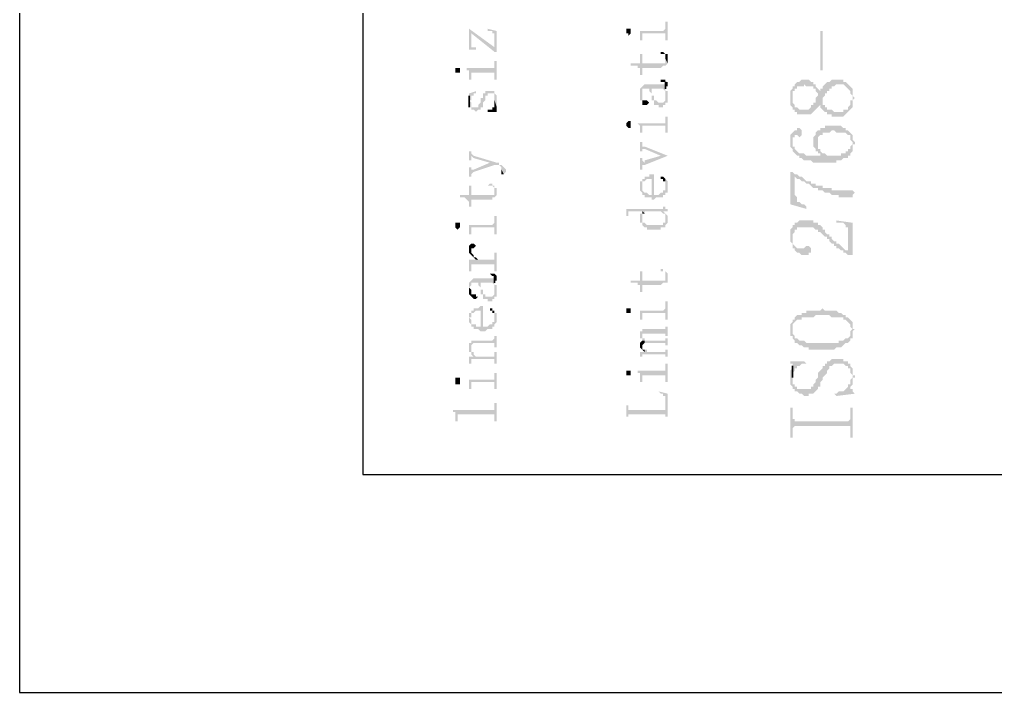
# Model space of a CAD drawing. Header units: millimetres. Extents: x 1186 to 2336, y 1181 to 1549.
# Drawn here: x 1915.52 to 1934.58, y 1251.84 to 1264.99 of the extents above; entities that cross this region are included whole.
import ezdxf

# ---------------------------------------------------------------- set-up
doc = ezdxf.new("R2010")
doc.units = ezdxf.units.MM

msp = doc.modelspace()

# ---------------------------------------------------------------- hatches: boundary and pattern name
at = {"transparency": 33554559}
for points in [[(1927.59587, 1264.76042), (1927.641, 1264.76042), (1927.641, 1264.71529), (1927.641, 1264.67015), (1927.641, 1264.62502), (1927.641, 1264.57989), (1927.68613, 1264.57989), (1927.68613, 1264.67015), (1927.68613, 1264.71529), (1928.13746, 1264.71529), (1928.13746, 1264.57989), (1928.18259, 1264.57989), (1928.18259, 1264.94095), (1928.13746, 1264.94095), (1928.13746, 1264.80555), (1928.13746, 1264.80555), (1928.09232, 1264.76042)], [(1924.30122, 1264.80555), (1924.34635, 1264.71529), (1924.79768, 1264.35423), (1924.79768, 1264.44449)], [(1924.30122, 1264.80555), (1924.30122, 1264.39936), (1924.48175, 1264.39936), (1924.43662, 1264.39936), (1924.43662, 1264.44449), (1924.34635, 1264.44449), (1924.34635, 1264.48963), (1924.34635, 1264.71529)], [(1924.66228, 1264.80555), (1924.66228, 1264.76042), (1924.75254, 1264.76042), (1924.75254, 1264.71529), (1924.79768, 1264.71529), (1924.79768, 1264.67015), (1924.79768, 1264.35423), (1924.84281, 1264.35423), (1924.84281, 1264.76042)], [(1927.37021, 1264.76042), (1927.37021, 1264.71529), (1927.41534, 1264.71529), (1927.41534, 1264.67015), (1927.41534, 1264.67015), (1927.46047, 1264.71529), (1927.46047, 1264.76042), (1927.46047, 1264.80555), (1927.37021, 1264.80555)], [(1931.20644, 1263.99317), (1931.20644, 1264.76042), (1931.16131, 1264.76042), (1931.16131, 1263.99317)], [(1927.46047, 1264.12857), (1927.46047, 1264.08344), (1927.59587, 1264.08344), (1927.59587, 1264.0383), (1927.641, 1264.0383), (1927.641, 1263.99317), (1927.641, 1263.90291), (1927.68613, 1263.90291), (1927.68613, 1264.0383), (1928.04719, 1264.0383), (1928.09232, 1264.08344), (1928.13746, 1264.08344), (1928.18259, 1264.12857), (1928.13746, 1264.21883), (1928.13746, 1264.1737), (1928.13746, 1264.12857), (1927.68613, 1264.12857), (1927.68613, 1264.3091), (1927.641, 1264.3091), (1927.641, 1264.12857)], [(1928.04719, 1264.3091), (1928.13746, 1264.3091), (1928.13746, 1264.26396), (1928.13746, 1264.21883), (1928.13746, 1264.21883), (1928.18259, 1264.12857), (1928.18259, 1264.21883), (1928.18259, 1264.26396), (1928.18259, 1264.3091), (1928.13746, 1264.3091), (1928.09232, 1264.35423), (1928.04719, 1264.35423)], [(1924.25609, 1264.0383), (1924.25609, 1263.99317), (1924.30122, 1263.99317), (1924.30122, 1263.94804), (1924.30122, 1263.90291), (1924.30122, 1263.81264), (1924.34635, 1263.81264), (1924.34635, 1263.94804), (1924.79768, 1263.94804), (1924.79768, 1263.81264), (1924.84281, 1263.81264), (1924.84281, 1264.1737), (1924.79768, 1264.1737), (1924.79768, 1264.0383), (1924.75254, 1264.0383)], [(1924.03043, 1263.99317), (1924.03043, 1263.94804), (1924.12069, 1263.94804), (1924.12069, 1263.99317), (1924.12069, 1264.0383), (1924.03043, 1264.0383)], [(1927.641, 1263.54185), (1927.641, 1263.49672), (1927.641, 1263.45159), (1927.641, 1263.40645), (1927.68613, 1263.40645), (1927.68613, 1263.54185), (1927.68613, 1263.58698), (1927.68613, 1263.63211), (1927.82153, 1263.63211), (1927.82153, 1263.58698), (1927.82153, 1263.58698), (1927.86666, 1263.54185), (1927.86666, 1263.49672), (1927.86666, 1263.63211), (1928.09232, 1263.63211), (1928.13746, 1263.58698), (1928.13746, 1263.54185), (1928.13746, 1263.49672), (1928.13746, 1263.45159), (1928.18259, 1263.58698), (1928.13746, 1263.58698), (1928.13746, 1263.63211), (1928.13746, 1263.72238), (1927.73127, 1263.72238), (1927.68613, 1263.67725), (1927.68613, 1263.67725), (1927.641, 1263.63211), (1927.641, 1263.58698)], [(1928.04719, 1263.81264), (1928.04719, 1263.76751), (1928.13746, 1263.76751), (1928.13746, 1263.67725), (1928.18259, 1263.67725), (1928.18259, 1263.72238), (1928.18259, 1263.76751), (1928.13746, 1263.76751), (1928.13746, 1263.81264), (1928.09232, 1263.81264)], [(1930.57459, 1263.45159), (1930.57459, 1263.31619), (1930.61973, 1263.27106), (1930.61973, 1263.22592), (1930.66486, 1263.22592), (1930.66486, 1263.18079), (1930.70999, 1263.18079), (1930.70999, 1263.13566), (1930.98078, 1263.13566), (1931.02592, 1263.18079), (1931.02592, 1263.18079), (1931.07105, 1263.22592), (1931.07105, 1263.22592), (1931.11618, 1263.27106), (1931.11618, 1263.27106), (1931.16131, 1263.31619), (1931.16131, 1263.27106), (1931.20644, 1263.36132), (1931.20644, 1263.40645), (1931.20644, 1263.45159), (1931.25158, 1263.49672), (1931.25158, 1263.54185), (1931.29671, 1263.54185), (1931.29671, 1263.58698), (1931.34184, 1263.58698), (1931.34184, 1263.63211), (1931.38697, 1263.63211), (1931.38697, 1263.67725), (1931.4321, 1263.67725), (1931.47724, 1263.72238), (1931.61263, 1263.72238), (1931.65777, 1263.67725), (1931.65777, 1263.67725), (1931.7029, 1263.63211), (1931.7029, 1263.63211), (1931.74803, 1263.58698), (1931.74803, 1263.54185), (1931.79316, 1263.49672), (1931.79316, 1263.27106), (1931.79316, 1263.36132), (1931.79316, 1263.40645), (1931.83829, 1263.45159), (1931.79316, 1263.49672), (1931.79316, 1263.58698), (1931.79316, 1263.63211), (1931.74803, 1263.67725), (1931.74803, 1263.67725), (1931.7029, 1263.72238), (1931.7029, 1263.72238), (1931.65777, 1263.76751), (1931.61263, 1263.76751), (1931.61263, 1263.81264), (1931.38697, 1263.81264), (1931.34184, 1263.76751), (1931.29671, 1263.76751), (1931.25158, 1263.72238), (1931.25158, 1263.72238), (1931.20644, 1263.67725), (1931.20644, 1263.63211), (1931.16131, 1263.63211), (1931.16131, 1263.58698), (1931.16131, 1263.58698), (1931.11618, 1263.63211), (1931.11618, 1263.49672), (1931.11618, 1263.49672), (1931.07105, 1263.45159), (1931.07105, 1263.36132), (1931.02592, 1263.36132), (1931.02592, 1263.31619), (1930.98078, 1263.31619), (1930.98078, 1263.27106), (1930.93565, 1263.22592), (1930.75512, 1263.22592), (1930.70999, 1263.27106), (1930.66486, 1263.27106), (1930.66486, 1263.31619), (1930.66486, 1263.31619), (1930.61973, 1263.36132), (1930.61973, 1263.40645), (1930.61973, 1263.63211), (1930.61973, 1263.63211), (1930.57459, 1263.58698), (1930.57459, 1263.49672)], [(1930.61973, 1263.63211), (1930.61973, 1263.45159), (1930.61973, 1263.58698), (1930.66486, 1263.58698), (1930.66486, 1263.63211), (1930.70999, 1263.63211), (1930.70999, 1263.67725), (1930.84539, 1263.67725), (1930.84539, 1263.72238), (1930.89052, 1263.67725), (1931.02592, 1263.67725), (1931.02592, 1263.63211), (1931.07105, 1263.63211), (1931.07105, 1263.58698), (1931.11618, 1263.54185), (1931.11618, 1263.63211), (1931.11618, 1263.63211), (1931.07105, 1263.67725), (1931.07105, 1263.72238), (1931.02592, 1263.72238), (1931.02592, 1263.76751), (1930.98078, 1263.76751), (1930.93565, 1263.81264), (1930.80025, 1263.81264), (1930.75512, 1263.76751), (1930.70999, 1263.76751), (1930.66486, 1263.72238), (1930.66486, 1263.67725), (1930.61973, 1263.67725)], [(1924.30122, 1263.27106), (1924.34635, 1263.27106), (1924.34635, 1263.22592), (1924.39149, 1263.22592), (1924.43662, 1263.18079), (1924.43662, 1263.18079), (1924.48175, 1263.22592), (1924.52688, 1263.22592), (1924.52688, 1263.27106), (1924.57201, 1263.27106), (1924.57201, 1263.31619), (1924.57201, 1263.36132), (1924.57201, 1263.36132), (1924.61715, 1263.40645), (1924.61715, 1263.45159), (1924.61715, 1263.49672), (1924.66228, 1263.49672), (1924.66228, 1263.54185), (1924.79768, 1263.54185), (1924.79768, 1263.49672), (1924.79768, 1263.45159), (1924.79768, 1263.40645), (1924.84281, 1263.27106), (1924.84281, 1263.31619), (1924.84281, 1263.36132), (1924.84281, 1263.40645), (1924.84281, 1263.45159), (1924.84281, 1263.49672), (1924.84281, 1263.49672), (1924.79768, 1263.54185), (1924.79768, 1263.58698), (1924.61715, 1263.58698), (1924.61715, 1263.54185), (1924.57201, 1263.54185), (1924.57201, 1263.49672), (1924.57201, 1263.45159), (1924.52688, 1263.45159), (1924.52688, 1263.40645), (1924.52688, 1263.36132), (1924.52688, 1263.36132), (1924.48175, 1263.31619), (1924.48175, 1263.27106), (1924.34635, 1263.27106), (1924.34635, 1263.31619), (1924.34635, 1263.36132), (1924.30122, 1263.40645)], [(1924.30122, 1263.54185), (1924.30122, 1263.27106), (1924.30122, 1263.40645), (1924.34635, 1263.40645), (1924.34635, 1263.45159), (1924.34635, 1263.49672), (1924.39149, 1263.49672), (1924.39149, 1263.54185), (1924.43662, 1263.54185), (1924.43662, 1263.58698)], [(1927.68613, 1263.40645), (1927.68613, 1263.36132), (1927.68613, 1263.31619), (1927.7764, 1263.31619), (1927.82153, 1263.36132), (1927.82153, 1263.36132), (1927.7764, 1263.40645), (1927.68613, 1263.40645), (1927.68613, 1263.45159), (1927.68613, 1263.54185)], [(1927.86666, 1263.49672), (1927.86666, 1263.45159), (1927.86666, 1263.40645), (1927.9118, 1263.40645), (1927.9118, 1263.36132), (1927.9118, 1263.31619), (1928.00206, 1263.31619), (1928.00206, 1263.27106), (1928.09232, 1263.27106), (1928.09232, 1263.31619), (1928.13746, 1263.31619), (1928.13746, 1263.36132), (1928.18259, 1263.36132), (1928.18259, 1263.40645), (1928.18259, 1263.45159), (1928.18259, 1263.49672), (1928.18259, 1263.54185), (1928.18259, 1263.58698), (1928.13746, 1263.45159), (1928.13746, 1263.40645), (1928.13746, 1263.40645), (1928.09232, 1263.36132), (1928.00206, 1263.36132), (1927.95693, 1263.40645), (1927.9118, 1263.40645), (1927.9118, 1263.45159), (1927.9118, 1263.49672), (1927.86666, 1263.49672), (1927.86666, 1263.54185), (1927.86666, 1263.63211), (1927.86666, 1263.63211)], [(1924.66228, 1263.22592), (1924.66228, 1263.18079), (1924.84281, 1263.18079), (1924.84281, 1263.22592), (1924.84281, 1263.27106), (1924.79768, 1263.40645), (1924.79768, 1263.36132), (1924.79768, 1263.31619), (1924.79768, 1263.27106), (1924.75254, 1263.27106), (1924.75254, 1263.22592), (1924.70741, 1263.22592)], [(1931.16131, 1263.27106), (1931.20644, 1263.22592), (1931.20644, 1263.22592), (1931.25158, 1263.18079), (1931.29671, 1263.18079), (1931.29671, 1263.13566), (1931.38697, 1263.13566), (1931.38697, 1263.09053), (1931.61263, 1263.09053), (1931.65777, 1263.13566), (1931.65777, 1263.13566), (1931.7029, 1263.18079), (1931.7029, 1263.18079), (1931.74803, 1263.22592), (1931.74803, 1263.22592), (1931.79316, 1263.27106), (1931.79316, 1263.45159), (1931.79316, 1263.40645), (1931.74803, 1263.40645), (1931.74803, 1263.31619), (1931.7029, 1263.27106), (1931.7029, 1263.22592), (1931.61263, 1263.22592), (1931.61263, 1263.18079), (1931.4321, 1263.18079), (1931.38697, 1263.22592), (1931.29671, 1263.22592), (1931.29671, 1263.27106), (1931.25158, 1263.27106), (1931.25158, 1263.31619), (1931.20644, 1263.31619), (1931.20644, 1263.36132)], [(1927.37021, 1262.91), (1927.37021, 1262.91), (1927.41534, 1262.86487), (1927.46047, 1262.86487), (1927.46047, 1262.91), (1927.46047, 1262.95513), (1927.46047, 1263.00026), (1927.41534, 1263.00026), (1927.37021, 1262.95513), (1927.37021, 1262.95513)], [(1927.59587, 1262.95513), (1927.59587, 1262.95513), (1927.641, 1262.91), (1927.641, 1262.86487), (1927.641, 1262.81974), (1927.641, 1262.7746), (1927.68613, 1262.7746), (1927.68613, 1262.86487), (1927.68613, 1262.91), (1928.13746, 1262.91), (1928.13746, 1262.86487), (1928.13746, 1262.7746), (1928.18259, 1262.7746), (1928.18259, 1263.09053), (1928.13746, 1263.09053), (1928.13746, 1263.00026), (1928.13746, 1262.95513), (1928.09232, 1262.95513)], [(1930.57459, 1262.63921), (1930.57459, 1262.54894), (1930.57459, 1262.50381), (1930.61973, 1262.45868), (1930.61973, 1262.41355), (1930.66486, 1262.36841), (1930.66486, 1262.36841), (1930.70999, 1262.32328), (1930.75512, 1262.32328), (1930.75512, 1262.27815), (1930.80025, 1262.27815), (1930.84539, 1262.23302), (1930.98078, 1262.23302), (1931.02592, 1262.18788), (1931.47724, 1262.18788), (1931.47724, 1262.23302), (1931.5675, 1262.23302), (1931.61263, 1262.27815), (1931.7029, 1262.27815), (1931.7029, 1262.32328), (1931.74803, 1262.32328), (1931.74803, 1262.36841), (1931.79316, 1262.41355), (1931.79316, 1262.59407), (1931.79316, 1262.54894), (1931.74803, 1262.50381), (1931.74803, 1262.45868), (1931.7029, 1262.45868), (1931.7029, 1262.41355), (1931.65777, 1262.41355), (1931.65777, 1262.36841), (1931.5675, 1262.36841), (1931.5675, 1262.32328), (1931.29671, 1262.32328), (1931.25158, 1262.36841), (1931.20644, 1262.32328), (1930.89052, 1262.32328), (1930.84539, 1262.36841), (1930.75512, 1262.36841), (1930.70999, 1262.41355), (1930.70999, 1262.41355), (1930.66486, 1262.45868), (1930.66486, 1262.50381), (1930.61973, 1262.50381), (1930.61973, 1262.59407), (1930.61973, 1262.7746), (1930.57459, 1262.72947), (1930.57459, 1262.68434), (1930.57459, 1262.68434)], [(1930.61973, 1262.7746), (1930.61973, 1262.59407), (1930.61973, 1262.68434), (1930.66486, 1262.68434), (1930.66486, 1262.72947), (1930.70999, 1262.72947), (1930.75512, 1262.68434), (1930.75512, 1262.68434), (1930.80025, 1262.72947), (1930.80025, 1262.81974), (1930.80025, 1262.81974), (1930.75512, 1262.86487), (1930.70999, 1262.86487), (1930.70999, 1262.81974), (1930.66486, 1262.81974)], [(1931.02592, 1262.59407), (1931.02592, 1262.54894), (1931.02592, 1262.50381), (1931.07105, 1262.45868), (1931.07105, 1262.41355), (1931.11618, 1262.41355), (1931.11618, 1262.63921), (1931.11618, 1262.68434), (1931.16131, 1262.72947), (1931.20644, 1262.72947), (1931.20644, 1262.7746), (1931.34184, 1262.7746), (1931.38697, 1262.81974), (1931.4321, 1262.81974), (1931.47724, 1262.7746), (1931.65777, 1262.7746), (1931.7029, 1262.72947), (1931.74803, 1262.72947), (1931.74803, 1262.63921), (1931.79316, 1262.59407), (1931.79316, 1262.41355), (1931.79316, 1262.54894), (1931.83829, 1262.54894), (1931.83829, 1262.59407), (1931.79316, 1262.63921), (1931.79316, 1262.72947), (1931.74803, 1262.7746), (1931.74803, 1262.7746), (1931.7029, 1262.81974), (1931.65777, 1262.81974), (1931.65777, 1262.86487), (1931.61263, 1262.86487), (1931.5675, 1262.91), (1931.25158, 1262.91), (1931.25158, 1262.86487), (1931.16131, 1262.86487), (1931.16131, 1262.81974), (1931.11618, 1262.81974), (1931.07105, 1262.7746), (1931.07105, 1262.72947), (1931.02592, 1262.68434), (1931.02592, 1262.63921)], [(1927.641, 1262.59407), (1927.641, 1262.41355), (1927.68613, 1262.41355), (1927.68613, 1262.45868), (1927.73127, 1262.45868), (1928.04719, 1262.32328), (1928.18259, 1262.32328), (1927.73127, 1262.50381), (1927.68613, 1262.50381), (1927.68613, 1262.54894), (1927.68613, 1262.59407)], [(1931.11618, 1262.41355), (1931.11618, 1262.36841), (1931.16131, 1262.36841), (1931.16131, 1262.32328), (1931.20644, 1262.32328), (1931.25158, 1262.36841), (1931.20644, 1262.36841), (1931.16131, 1262.41355), (1931.16131, 1262.45868), (1931.11618, 1262.45868), (1931.11618, 1262.50381), (1931.11618, 1262.59407)], [(1924.30122, 1262.41355), (1924.30122, 1262.23302), (1924.34635, 1262.23302), (1924.34635, 1262.27815), (1924.34635, 1262.32328), (1924.39149, 1262.27815), (1924.70741, 1262.18788), (1924.70741, 1262.18788), (1924.79768, 1262.14275), (1924.88794, 1262.14275), (1924.93307, 1262.09762), (1924.93307, 1262.05249), (1924.9782, 1261.96222), (1924.9782, 1261.96222), (1925.02334, 1262.00736), (1925.02334, 1262.05249), (1925.02334, 1262.05249), (1924.9782, 1262.09762), (1924.9782, 1262.09762), (1924.93307, 1262.14275), (1924.88794, 1262.14275), (1924.88794, 1262.18788), (1924.84281, 1262.18788), (1924.39149, 1262.32328), (1924.34635, 1262.36841), (1924.34635, 1262.41355), (1924.34635, 1262.41355)], [(1927.641, 1262.27815), (1927.641, 1262.05249), (1927.68613, 1262.05249), (1927.68613, 1262.09762), (1927.68613, 1262.14275), (1927.73127, 1262.14275), (1928.18259, 1262.32328), (1928.04719, 1262.32328), (1927.73127, 1262.23302), (1927.73127, 1262.18788), (1927.68613, 1262.23302), (1927.68613, 1262.27815)], [(1924.30122, 1262.09762), (1924.30122, 1261.91709), (1924.34635, 1261.91709), (1924.34635, 1261.96222), (1924.34635, 1261.96222), (1924.39149, 1262.00736), (1924.79768, 1262.14275), (1924.70741, 1262.18788), (1924.39149, 1262.05249), (1924.34635, 1262.05249), (1924.34635, 1262.09762), (1924.34635, 1262.09762)], [(1924.93307, 1262.00736), (1924.93307, 1261.96222), (1924.9782, 1261.96222), (1924.93307, 1262.05249)], [(1930.57459, 1262.00736), (1930.57459, 1261.37551), (1930.89052, 1261.28524), (1930.89052, 1261.33037), (1930.84539, 1261.37551), (1930.80025, 1261.37551), (1930.75512, 1261.42064), (1930.70999, 1261.42064), (1930.70999, 1261.5109), (1930.66486, 1261.55603), (1930.66486, 1261.96222), (1930.61973, 1262.00736)], [(1927.641, 1261.82683), (1927.68613, 1261.73656), (1927.68613, 1261.7817), (1927.68613, 1261.82683), (1927.73127, 1261.82683), (1927.7764, 1261.87196), (1927.86666, 1261.87196), (1927.86666, 1261.46577), (1927.9118, 1261.46577), (1927.95693, 1261.5109), (1928.09232, 1261.5109), (1928.09232, 1261.55603), (1928.13746, 1261.55603), (1928.13746, 1261.60117), (1928.18259, 1261.60117), (1928.18259, 1261.6463), (1928.18259, 1261.69143), (1928.18259, 1261.73656), (1928.18259, 1261.7817), (1928.18259, 1261.82683), (1928.18259, 1261.82683), (1928.13746, 1261.87196), (1928.13746, 1261.73656), (1928.13746, 1261.69143), (1928.13746, 1261.6463), (1928.09232, 1261.6463), (1928.09232, 1261.60117), (1928.04719, 1261.60117), (1928.00206, 1261.55603), (1927.9118, 1261.55603), (1927.9118, 1261.96222), (1927.82153, 1261.96222), (1927.82153, 1261.91709), (1927.73127, 1261.91709), (1927.73127, 1261.87196), (1927.68613, 1261.87196), (1927.68613, 1261.82683)], [(1927.641, 1261.73656), (1927.641, 1261.69143), (1927.641, 1261.6463), (1927.641, 1261.6463), (1927.68613, 1261.60117), (1927.68613, 1261.55603), (1927.73127, 1261.55603), (1927.73127, 1261.5109), (1927.86666, 1261.5109), (1927.86666, 1261.46577), (1927.86666, 1261.55603), (1927.82153, 1261.55603), (1927.7764, 1261.60117), (1927.73127, 1261.60117), (1927.68613, 1261.6463), (1927.68613, 1261.69143), (1927.68613, 1261.73656), (1927.641, 1261.82683), (1927.641, 1261.7817)], [(1928.04719, 1261.91709), (1928.04719, 1261.87196), (1928.09232, 1261.87196), (1928.09232, 1261.82683), (1928.13746, 1261.82683), (1928.13746, 1261.7817), (1928.13746, 1261.73656), (1928.13746, 1261.87196), (1928.13746, 1261.87196), (1928.09232, 1261.91709)], [(1930.66486, 1261.96222), (1930.66486, 1261.91709), (1930.70999, 1261.87196), (1930.75512, 1261.87196), (1930.80025, 1261.82683), (1930.84539, 1261.82683), (1930.89052, 1261.7817), (1930.93565, 1261.7817), (1930.98078, 1261.73656), (1930.98078, 1261.73656), (1931.02592, 1261.69143), (1931.11618, 1261.69143), (1931.11618, 1261.6463), (1931.20644, 1261.6463), (1931.25158, 1261.60117), (1931.34184, 1261.60117), (1931.38697, 1261.55603), (1931.52237, 1261.55603), (1931.52237, 1261.5109), (1931.79316, 1261.5109), (1931.79316, 1261.55603), (1931.83829, 1261.60117), (1931.79316, 1261.6463), (1931.38697, 1261.6463), (1931.38697, 1261.69143), (1931.20644, 1261.69143), (1931.20644, 1261.73656), (1931.07105, 1261.73656), (1931.07105, 1261.7817), (1930.98078, 1261.7817), (1930.98078, 1261.82683), (1930.89052, 1261.82683), (1930.84539, 1261.87196), (1930.84539, 1261.87196), (1930.80025, 1261.91709), (1930.75512, 1261.91709), (1930.70999, 1261.96222)], [(1924.12069, 1261.55603), (1924.12069, 1261.5109), (1924.21096, 1261.5109), (1924.25609, 1261.46577), (1924.25609, 1261.46577), (1924.30122, 1261.42064), (1924.30122, 1261.33037), (1924.34635, 1261.33037), (1924.34635, 1261.46577), (1924.75254, 1261.46577), (1924.75254, 1261.5109), (1924.79768, 1261.5109), (1924.79768, 1261.6463), (1924.79768, 1261.60117), (1924.79768, 1261.55603), (1924.34635, 1261.55603), (1924.34635, 1261.73656), (1924.30122, 1261.73656), (1924.30122, 1261.55603)], [(1924.66228, 1261.73656), (1924.75254, 1261.73656), (1924.79768, 1261.69143), (1924.79768, 1261.6463), (1924.79768, 1261.5109), (1924.84281, 1261.55603), (1924.84281, 1261.60117), (1924.84281, 1261.69143), (1924.79768, 1261.69143), (1924.79768, 1261.73656), (1924.75254, 1261.73656), (1924.75254, 1261.7817), (1924.70741, 1261.7817)], [(1927.32508, 1261.28524), (1927.37021, 1261.28524), (1927.37021, 1261.24011), (1927.37021, 1261.14984), (1927.41534, 1261.14984), (1927.41534, 1261.19498), (1927.41534, 1261.24011), (1927.68613, 1261.24011), (1927.73127, 1261.19498), (1927.73127, 1261.24011), (1928.04719, 1261.24011), (1928.09232, 1261.19498), (1928.09232, 1261.24011), (1928.18259, 1261.24011), (1928.18259, 1261.28524), (1928.13746, 1261.28524), (1928.13746, 1261.33037), (1928.13746, 1261.37551), (1928.13746, 1261.33037), (1928.09232, 1261.33037), (1928.09232, 1261.28524)], [(1924.25609, 1260.96932), (1924.30122, 1260.96932), (1924.30122, 1260.92418), (1924.30122, 1260.83392), (1924.30122, 1260.78879), (1924.34635, 1260.78879), (1924.34635, 1260.87905), (1924.34635, 1260.92418), (1924.79768, 1260.92418), (1924.79768, 1260.78879), (1924.84281, 1260.78879), (1924.84281, 1261.14984), (1924.79768, 1261.14984), (1924.79768, 1261.01445), (1924.79768, 1261.01445), (1924.75254, 1260.96932)], [(1927.641, 1261.10471), (1927.641, 1261.05958), (1927.641, 1261.01445), (1927.68613, 1261.01445), (1927.68613, 1260.96932), (1927.68613, 1260.96932), (1927.73127, 1260.92418), (1927.7764, 1260.92418), (1927.7764, 1260.87905), (1928.04719, 1260.87905), (1928.04719, 1260.92418), (1928.13746, 1260.92418), (1928.13746, 1260.96932), (1928.13746, 1261.10471), (1928.13746, 1261.05958), (1928.13746, 1261.01445), (1928.09232, 1261.01445), (1928.09232, 1260.96932), (1927.7764, 1260.96932), (1927.73127, 1261.01445), (1927.68613, 1261.01445), (1927.68613, 1261.05958), (1927.68613, 1261.19498), (1927.641, 1261.19498), (1927.641, 1261.14984)], [(1927.68613, 1261.19498), (1927.68613, 1261.10471), (1927.68613, 1261.14984), (1927.68613, 1261.19498), (1927.73127, 1261.19498), (1927.68613, 1261.24011), (1927.68613, 1261.24011)], [(1928.09232, 1261.19498), (1928.13746, 1261.19498), (1928.13746, 1261.14984), (1928.13746, 1261.10471), (1928.13746, 1260.96932), (1928.18259, 1261.01445), (1928.18259, 1261.05958), (1928.18259, 1261.10471), (1928.18259, 1261.14984), (1928.18259, 1261.14984), (1928.13746, 1261.19498), (1928.13746, 1261.19498), (1928.09232, 1261.24011), (1928.09232, 1261.24011)], [(1930.57459, 1260.74366), (1930.57459, 1260.65339), (1930.57459, 1260.65339), (1930.61973, 1260.60826), (1930.61973, 1260.56313), (1930.61973, 1260.74366), (1930.61973, 1260.78879), (1930.66486, 1260.83392), (1930.66486, 1260.87905), (1930.70999, 1260.87905), (1930.70999, 1260.92418), (1931.02592, 1260.92418), (1931.07105, 1260.87905), (1931.11618, 1260.87905), (1931.11618, 1260.83392), (1931.16131, 1260.83392), (1931.20644, 1260.78879), (1931.20644, 1260.78879), (1931.25158, 1260.74366), (1931.29671, 1260.74366), (1931.29671, 1260.69852), (1931.34184, 1260.69852), (1931.34184, 1260.65339), (1931.38697, 1260.60826), (1931.4321, 1260.60826), (1931.4321, 1260.56313), (1931.47724, 1260.56313), (1931.47724, 1260.51799), (1931.52237, 1260.51799), (1931.5675, 1260.47286), (1931.61263, 1260.47286), (1931.61263, 1260.42773), (1931.65777, 1260.42773), (1931.7029, 1260.3826), (1931.7029, 1260.47286), (1931.65777, 1260.47286), (1931.61263, 1260.51799), (1931.61263, 1260.51799), (1931.5675, 1260.56313), (1931.52237, 1260.60826), (1931.47724, 1260.60826), (1931.47724, 1260.65339), (1931.4321, 1260.65339), (1931.38697, 1260.69852), (1931.38697, 1260.74366), (1931.34184, 1260.74366), (1931.34184, 1260.78879), (1931.29671, 1260.78879), (1931.25158, 1260.83392), (1931.25158, 1260.87905), (1931.20644, 1260.87905), (1931.20644, 1260.92418), (1931.16131, 1260.96932), (1931.11618, 1260.96932), (1931.11618, 1261.01445), (1931.02592, 1261.01445), (1931.02592, 1261.05958), (1930.75512, 1261.05958), (1930.70999, 1261.01445), (1930.66486, 1261.01445), (1930.66486, 1260.96932), (1930.61973, 1260.96932), (1930.61973, 1260.92418), (1930.61973, 1260.92418), (1930.57459, 1260.87905), (1930.57459, 1260.83392), (1930.57459, 1260.78879)], [(1931.47724, 1261.05958), (1931.47724, 1261.01445), (1931.61263, 1261.01445), (1931.65777, 1260.96932), (1931.65777, 1260.92418), (1931.7029, 1260.92418), (1931.7029, 1260.3826), (1931.79316, 1260.3826), (1931.79316, 1261.01445)], [(1924.03043, 1260.96932), (1924.03043, 1260.92418), (1924.03043, 1260.92418), (1924.07556, 1260.87905), (1924.07556, 1260.87905), (1924.12069, 1260.92418), (1924.12069, 1260.96932), (1924.12069, 1261.01445), (1924.03043, 1261.01445)], [(1930.61973, 1260.56313), (1930.61973, 1260.51799), (1930.66486, 1260.51799), (1930.66486, 1260.47286), (1930.66486, 1260.47286), (1930.70999, 1260.42773), (1930.75512, 1260.42773), (1930.80025, 1260.3826), (1930.93565, 1260.3826), (1930.93565, 1260.42773), (1930.98078, 1260.42773), (1930.98078, 1260.51799), (1930.98078, 1260.51799), (1930.93565, 1260.56313), (1930.89052, 1260.56313), (1930.84539, 1260.51799), (1930.70999, 1260.51799), (1930.66486, 1260.56313), (1930.66486, 1260.56313), (1930.61973, 1260.60826), (1930.61973, 1260.65339), (1930.61973, 1260.69852)], [(1924.30122, 1260.51799), (1924.30122, 1260.47286), (1924.30122, 1260.42773), (1924.30122, 1260.42773), (1924.34635, 1260.3826), (1924.34635, 1260.47286), (1924.34635, 1260.51799), (1924.39149, 1260.51799), (1924.43662, 1260.56313), (1924.43662, 1260.56313), (1924.39149, 1260.60826), (1924.34635, 1260.60826), (1924.30122, 1260.56313)], [(1924.30122, 1260.29233), (1924.30122, 1260.2472), (1924.30122, 1260.20207), (1924.30122, 1260.15694), (1924.30122, 1260.06667), (1924.34635, 1260.06667), (1924.34635, 1260.20207), (1924.79768, 1260.20207), (1924.79768, 1260.06667), (1924.84281, 1260.06667), (1924.84281, 1260.42773), (1924.79768, 1260.42773), (1924.79768, 1260.33747), (1924.79768, 1260.29233), (1924.43662, 1260.29233)], [(1924.34635, 1260.3826), (1924.34635, 1260.3826), (1924.39149, 1260.33747), (1924.39149, 1260.33747), (1924.43662, 1260.29233), (1924.48175, 1260.29233), (1924.43662, 1260.33747), (1924.39149, 1260.33747), (1924.39149, 1260.3826), (1924.39149, 1260.3826), (1924.34635, 1260.42773), (1924.34635, 1260.47286), (1924.34635, 1260.47286)], [(1928.04719, 1260.06667), (1928.13746, 1260.06667), (1928.13746, 1260.02154), (1928.13746, 1259.97641), (1928.13746, 1259.97641), (1928.18259, 1259.84101), (1928.18259, 1259.88614), (1928.18259, 1259.93128), (1928.18259, 1260.02154), (1928.18259, 1260.02154), (1928.13746, 1260.06667), (1928.09232, 1260.06667), (1928.09232, 1260.1118), (1928.04719, 1260.1118)], [(1924.30122, 1259.75075), (1924.30122, 1259.70562), (1924.30122, 1259.66048), (1924.30122, 1259.61535), (1924.30122, 1259.75075), (1924.30122, 1259.75075), (1924.34635, 1259.79588), (1924.34635, 1259.84101), (1924.48175, 1259.84101), (1924.48175, 1259.79588), (1924.48175, 1259.79588), (1924.52688, 1259.75075), (1924.52688, 1259.70562), (1924.52688, 1259.84101), (1924.75254, 1259.84101), (1924.79768, 1259.79588), (1924.79768, 1259.75075), (1924.79768, 1259.70562), (1924.79768, 1259.66048), (1924.79768, 1259.79588), (1924.79768, 1259.84101), (1924.79768, 1259.93128), (1924.39149, 1259.93128), (1924.34635, 1259.88614), (1924.34635, 1259.88614), (1924.30122, 1259.84101), (1924.30122, 1259.79588)], [(1924.70741, 1260.02154), (1924.70741, 1260.02154), (1924.75254, 1259.97641), (1924.79768, 1259.97641), (1924.79768, 1259.88614), (1924.84281, 1259.88614), (1924.84281, 1259.93128), (1924.84281, 1259.97641), (1924.84281, 1259.97641), (1924.79768, 1260.02154), (1924.75254, 1260.02154)], [(1927.46047, 1259.88614), (1927.46047, 1259.84101), (1927.59587, 1259.84101), (1927.59587, 1259.79588), (1927.641, 1259.79588), (1927.641, 1259.75075), (1927.641, 1259.66048), (1927.68613, 1259.66048), (1927.68613, 1259.79588), (1928.04719, 1259.79588), (1928.09232, 1259.84101), (1928.18259, 1259.84101), (1928.13746, 1259.97641), (1928.13746, 1259.93128), (1928.13746, 1259.88614), (1927.68613, 1259.88614), (1927.68613, 1260.06667), (1927.641, 1260.06667), (1927.641, 1259.88614)], [(1924.30122, 1259.61535), (1924.34635, 1259.57022), (1924.34635, 1259.57022), (1924.39149, 1259.52509), (1924.43662, 1259.52509), (1924.48175, 1259.57022), (1924.43662, 1259.57022), (1924.43662, 1259.61535), (1924.34635, 1259.61535), (1924.34635, 1259.66048), (1924.34635, 1259.70562), (1924.30122, 1259.75075)], [(1924.52688, 1259.70562), (1924.52688, 1259.66048), (1924.52688, 1259.61535), (1924.57201, 1259.61535), (1924.57201, 1259.57022), (1924.57201, 1259.52509), (1924.66228, 1259.52509), (1924.66228, 1259.47995), (1924.75254, 1259.47995), (1924.75254, 1259.52509), (1924.79768, 1259.52509), (1924.79768, 1259.57022), (1924.84281, 1259.57022), (1924.84281, 1259.61535), (1924.84281, 1259.66048), (1924.84281, 1259.75075), (1924.84281, 1259.79588), (1924.79768, 1259.79588), (1924.79768, 1259.66048), (1924.79768, 1259.61535), (1924.79768, 1259.61535), (1924.75254, 1259.57022), (1924.61715, 1259.57022), (1924.61715, 1259.61535), (1924.57201, 1259.61535), (1924.57201, 1259.66048), (1924.57201, 1259.70562), (1924.52688, 1259.70562), (1924.52688, 1259.75075), (1924.52688, 1259.84101), (1924.52688, 1259.84101)], [(1924.30122, 1259.25429), (1924.30122, 1259.16403), (1924.34635, 1259.16403), (1924.34635, 1259.20916), (1924.34635, 1259.25429), (1924.39149, 1259.25429), (1924.43662, 1259.29943), (1924.52688, 1259.29943), (1924.52688, 1258.89324), (1924.61715, 1258.89324), (1924.66228, 1258.93837), (1924.75254, 1258.93837), (1924.75254, 1258.9835), (1924.79768, 1258.9835), (1924.79768, 1259.02863), (1924.79768, 1259.02863), (1924.84281, 1259.07376), (1924.84281, 1259.1189), (1924.84281, 1259.16403), (1924.84281, 1259.20916), (1924.84281, 1259.25429), (1924.79768, 1259.25429), (1924.79768, 1259.29943), (1924.79768, 1259.16403), (1924.79768, 1259.1189), (1924.79768, 1259.07376), (1924.75254, 1259.07376), (1924.75254, 1259.02863), (1924.70741, 1259.02863), (1924.66228, 1258.9835), (1924.57201, 1258.9835), (1924.57201, 1259.38969), (1924.52688, 1259.38969), (1924.48175, 1259.34456), (1924.39149, 1259.34456), (1924.39149, 1259.29943), (1924.34635, 1259.29943), (1924.34635, 1259.25429)], [(1924.66228, 1259.34456), (1924.70741, 1259.34456), (1924.70741, 1259.29943), (1924.75254, 1259.29943), (1924.75254, 1259.25429), (1924.79768, 1259.25429), (1924.79768, 1259.20916), (1924.79768, 1259.16403), (1924.79768, 1259.29943), (1924.75254, 1259.29943), (1924.75254, 1259.34456), (1924.70741, 1259.34456)], [(1927.37021, 1259.29943), (1927.37021, 1259.25429), (1927.46047, 1259.25429), (1927.46047, 1259.29943), (1927.46047, 1259.34456), (1927.37021, 1259.34456)], [(1927.59587, 1259.29943), (1927.641, 1259.29943), (1927.641, 1259.25429), (1927.641, 1259.16403), (1927.641, 1259.1189), (1927.68613, 1259.1189), (1927.68613, 1259.20916), (1927.68613, 1259.25429), (1928.13746, 1259.25429), (1928.13746, 1259.1189), (1928.18259, 1259.1189), (1928.18259, 1259.47995), (1928.13746, 1259.47995), (1928.13746, 1259.34456), (1928.13746, 1259.34456), (1928.09232, 1259.29943)], [(1930.61973, 1259.07376), (1930.61973, 1258.93837), (1930.61973, 1258.9835), (1930.61973, 1259.02863), (1930.66486, 1259.07376), (1930.66486, 1259.07376), (1930.70999, 1259.1189), (1930.80025, 1259.1189), (1930.80025, 1259.16403), (1931.02592, 1259.16403), (1931.07105, 1259.20916), (1931.34184, 1259.20916), (1931.38697, 1259.16403), (1931.61263, 1259.16403), (1931.61263, 1259.1189), (1931.65777, 1259.1189), (1931.7029, 1259.07376), (1931.7029, 1259.07376), (1931.74803, 1259.02863), (1931.74803, 1258.9835), (1931.79316, 1258.93837), (1931.79316, 1259.07376), (1931.74803, 1259.1189), (1931.74803, 1259.1189), (1931.7029, 1259.16403), (1931.65777, 1259.16403), (1931.65777, 1259.20916), (1931.61263, 1259.20916), (1931.5675, 1259.25429), (1931.52237, 1259.25429), (1931.47724, 1259.29943), (1931.25158, 1259.29943), (1931.20644, 1259.34456), (1931.16131, 1259.29943), (1930.89052, 1259.29943), (1930.89052, 1259.25429), (1930.80025, 1259.25429), (1930.80025, 1259.20916), (1930.70999, 1259.20916), (1930.66486, 1259.16403), (1930.66486, 1259.1189), (1930.61973, 1259.1189)], [(1924.30122, 1259.16403), (1924.30122, 1259.1189), (1924.30122, 1259.07376), (1924.30122, 1259.07376), (1924.34635, 1259.02863), (1924.34635, 1258.9835), (1924.39149, 1258.9835), (1924.39149, 1258.93837), (1924.48175, 1258.93837), (1924.52688, 1258.89324), (1924.52688, 1258.9835), (1924.43662, 1258.9835), (1924.43662, 1259.02863), (1924.34635, 1259.02863), (1924.34635, 1259.07376), (1924.34635, 1259.1189), (1924.34635, 1259.1189), (1924.30122, 1259.16403), (1924.30122, 1259.25429), (1924.30122, 1259.20916)], [(1927.68613, 1258.89324), (1927.68613, 1258.80297), (1927.68613, 1258.8481), (1928.13746, 1258.8481), (1928.13746, 1258.80297), (1928.18259, 1258.80297), (1928.18259, 1258.9835), (1928.13746, 1258.9835), (1928.13746, 1258.93837), (1927.68613, 1258.93837)], [(1930.57459, 1258.93837), (1930.57459, 1258.80297), (1930.61973, 1258.80297), (1930.61973, 1258.75784), (1930.61973, 1258.75784), (1930.66486, 1258.71271), (1930.66486, 1258.66758), (1930.70999, 1258.66758), (1930.75512, 1258.62244), (1930.80025, 1258.62244), (1930.84539, 1258.57731), (1930.93565, 1258.57731), (1930.93565, 1258.53218), (1931.4321, 1258.53218), (1931.47724, 1258.57731), (1931.5675, 1258.57731), (1931.61263, 1258.62244), (1931.61263, 1258.62244), (1931.65777, 1258.66758), (1931.7029, 1258.66758), (1931.74803, 1258.71271), (1931.74803, 1258.75784), (1931.79316, 1258.75784), (1931.79316, 1258.8481), (1931.79316, 1258.89324), (1931.83829, 1258.93837), (1931.79316, 1258.93837), (1931.79316, 1259.02863), (1931.79316, 1259.07376), (1931.79316, 1258.93837), (1931.79316, 1258.93837), (1931.74803, 1258.89324), (1931.74803, 1258.8481), (1931.74803, 1258.80297), (1931.7029, 1258.75784), (1931.65777, 1258.75784), (1931.61263, 1258.71271), (1931.52237, 1258.71271), (1931.52237, 1258.66758), (1930.89052, 1258.66758), (1930.84539, 1258.71271), (1930.75512, 1258.71271), (1930.70999, 1258.75784), (1930.66486, 1258.75784), (1930.66486, 1258.80297), (1930.61973, 1258.8481), (1930.61973, 1259.07376), (1930.61973, 1259.07376), (1930.57459, 1259.02863)], [(1924.34635, 1258.66758), (1924.34635, 1258.57731), (1924.34635, 1258.62244), (1924.34635, 1258.62244), (1924.39149, 1258.66758), (1924.79768, 1258.66758), (1924.79768, 1258.57731), (1924.84281, 1258.57731), (1924.84281, 1258.80297), (1924.79768, 1258.80297), (1924.79768, 1258.75784), (1924.79768, 1258.75784), (1924.75254, 1258.71271), (1924.34635, 1258.71271)], [(1927.641, 1258.8481), (1927.641, 1258.80297), (1927.641, 1258.75784), (1927.68613, 1258.75784), (1927.68613, 1258.71271), (1927.73127, 1258.71271), (1927.73127, 1258.66758), (1928.13746, 1258.66758), (1928.13746, 1258.62244), (1928.18259, 1258.62244), (1928.18259, 1258.75784), (1928.13746, 1258.75784), (1928.13746, 1258.71271), (1927.73127, 1258.71271), (1927.73127, 1258.75784), (1927.68613, 1258.75784), (1927.68613, 1258.80297), (1927.68613, 1258.89324), (1927.641, 1258.89324)], [(1924.30122, 1258.57731), (1924.30122, 1258.53218), (1924.30122, 1258.48705), (1924.34635, 1258.48705), (1924.34635, 1258.44191), (1924.34635, 1258.44191), (1924.39149, 1258.39678), (1924.39149, 1258.44191), (1924.39149, 1258.48705), (1924.34635, 1258.48705), (1924.34635, 1258.53218), (1924.34635, 1258.66758), (1924.30122, 1258.66758), (1924.30122, 1258.62244), (1924.30122, 1258.62244)], [(1927.641, 1258.62244), (1927.641, 1258.57731), (1927.641, 1258.57731), (1927.68613, 1258.53218), (1927.68613, 1258.62244), (1927.68613, 1258.62244), (1927.73127, 1258.66758), (1927.73127, 1258.71271), (1927.68613, 1258.71271), (1927.641, 1258.66758), (1927.641, 1258.66758)], [(1927.68613, 1258.53218), (1927.68613, 1258.53218), (1927.73127, 1258.48705), (1927.73127, 1258.53218), (1927.68613, 1258.53218), (1927.68613, 1258.57731), (1927.68613, 1258.62244)], [(1924.30122, 1258.39678), (1924.30122, 1258.35165), (1924.30122, 1258.30652), (1924.30122, 1258.26139), (1924.34635, 1258.26139), (1924.34635, 1258.30652), (1924.34635, 1258.35165), (1924.79768, 1258.35165), (1924.79768, 1258.30652), (1924.79768, 1258.26139), (1924.84281, 1258.26139), (1924.84281, 1258.48705), (1924.79768, 1258.48705), (1924.79768, 1258.44191), (1924.79768, 1258.39678), (1924.43662, 1258.39678), (1924.39149, 1258.44191), (1924.39149, 1258.39678)], [(1927.641, 1258.48705), (1927.641, 1258.44191), (1927.641, 1258.39678), (1927.68613, 1258.39678), (1927.68613, 1258.44191), (1928.13746, 1258.44191), (1928.13746, 1258.39678), (1928.18259, 1258.39678), (1928.18259, 1258.53218), (1928.13746, 1258.53218), (1928.13746, 1258.48705), (1927.7764, 1258.48705), (1927.7764, 1258.53218), (1927.73127, 1258.53218), (1927.73127, 1258.48705)], [(1927.59587, 1258.12599), (1927.59587, 1258.08086), (1927.641, 1258.08086), (1927.641, 1258.03572), (1927.641, 1257.99059), (1927.641, 1257.90033), (1927.68613, 1257.90033), (1927.68613, 1258.03572), (1928.13746, 1258.03572), (1928.13746, 1257.90033), (1928.18259, 1257.90033), (1928.18259, 1258.26139), (1928.13746, 1258.26139), (1928.13746, 1258.12599), (1928.09232, 1258.12599)], [(1930.57459, 1257.99059), (1930.57459, 1257.8552), (1930.57459, 1257.8552), (1930.61973, 1257.81006), (1930.61973, 1257.76493), (1930.66486, 1257.76493), (1930.66486, 1257.7198), (1930.70999, 1257.7198), (1930.75512, 1257.67467), (1930.80025, 1257.67467), (1930.84539, 1257.62954), (1930.93565, 1257.62954), (1930.93565, 1257.67467), (1931.02592, 1257.67467), (1931.07105, 1257.7198), (1931.07105, 1257.7198), (1931.11618, 1257.76493), (1931.11618, 1257.81006), (1931.16131, 1257.81006), (1931.16131, 1257.90033), (1931.20644, 1257.94546), (1931.20644, 1257.99059), (1931.25158, 1258.03572), (1931.25158, 1258.03572), (1931.29671, 1258.08086), (1931.29671, 1258.12599), (1931.29671, 1258.12599), (1931.34184, 1258.17112), (1931.34184, 1258.21625), (1931.38697, 1258.21625), (1931.4321, 1258.26139), (1931.61263, 1258.26139), (1931.65777, 1258.21625), (1931.7029, 1258.21625), (1931.7029, 1258.17112), (1931.74803, 1258.17112), (1931.74803, 1258.08086), (1931.79316, 1258.03572), (1931.79316, 1257.8552), (1931.79316, 1257.90033), (1931.79316, 1257.99059), (1931.83829, 1257.99059), (1931.83829, 1258.03572), (1931.79316, 1258.03572), (1931.79316, 1258.17112), (1931.79316, 1258.17112), (1931.74803, 1258.21625), (1931.74803, 1258.26139), (1931.7029, 1258.26139), (1931.7029, 1258.30652), (1931.61263, 1258.30652), (1931.61263, 1258.35165), (1931.38697, 1258.35165), (1931.34184, 1258.30652), (1931.29671, 1258.30652), (1931.29671, 1258.26139), (1931.25158, 1258.26139), (1931.25158, 1258.21625), (1931.20644, 1258.21625), (1931.20644, 1258.17112), (1931.16131, 1258.12599), (1931.16131, 1258.12599), (1931.11618, 1258.08086), (1931.11618, 1257.99059), (1931.07105, 1257.94546), (1931.07105, 1257.90033), (1931.02592, 1257.8552), (1931.02592, 1257.81006), (1930.98078, 1257.81006), (1930.98078, 1257.76493), (1930.70999, 1257.76493), (1930.70999, 1257.81006), (1930.66486, 1257.81006), (1930.66486, 1257.8552), (1930.61973, 1257.8552), (1930.61973, 1258.17112), (1930.57459, 1258.12599), (1930.57459, 1258.08086), (1930.57459, 1258.03572)], [(1930.57459, 1258.30652), (1930.57459, 1258.26139), (1930.61973, 1258.26139), (1930.61973, 1258.03572), (1930.61973, 1258.08086), (1930.66486, 1258.12599), (1930.66486, 1258.17112), (1930.70999, 1258.17112), (1930.70999, 1258.21625), (1930.75512, 1258.21625), (1930.80025, 1258.26139), (1930.89052, 1258.26139), (1930.84539, 1258.30652)], [(1924.25609, 1257.94546), (1924.30122, 1257.94546), (1924.30122, 1257.90033), (1924.30122, 1257.8552), (1924.30122, 1257.81006), (1924.30122, 1257.76493), (1924.34635, 1257.76493), (1924.34635, 1257.8552), (1924.34635, 1257.90033), (1924.79768, 1257.90033), (1924.79768, 1257.8552), (1924.79768, 1257.76493), (1924.84281, 1257.76493), (1924.84281, 1258.08086), (1924.79768, 1258.08086), (1924.79768, 1257.99059), (1924.79768, 1257.94546), (1924.75254, 1257.94546)], [(1927.37021, 1258.08086), (1927.37021, 1258.03572), (1927.46047, 1258.03572), (1927.46047, 1258.08086), (1927.46047, 1258.12599), (1927.37021, 1258.12599)], [(1931.74803, 1257.94546), (1931.74803, 1257.76493), (1931.74803, 1257.81006), (1931.79316, 1257.8552), (1931.79316, 1258.03572), (1931.79316, 1257.99059)], [(1924.03043, 1257.94546), (1924.03043, 1257.90033), (1924.03043, 1257.8552), (1924.12069, 1257.8552), (1924.12069, 1257.90033), (1924.12069, 1257.94546), (1924.12069, 1257.99059), (1924.03043, 1257.99059)], [(1931.4321, 1257.67467), (1931.47724, 1257.62954), (1931.83829, 1257.67467), (1931.79316, 1257.7198), (1931.79316, 1257.76493), (1931.74803, 1257.76493), (1931.74803, 1257.94546), (1931.74803, 1257.8552), (1931.7029, 1257.8552), (1931.7029, 1257.81006), (1931.7029, 1257.81006), (1931.65777, 1257.76493), (1931.65777, 1257.76493), (1931.61263, 1257.7198), (1931.52237, 1257.7198), (1931.47724, 1257.67467)], [(1928.00206, 1257.7198), (1928.00206, 1257.7198), (1928.04719, 1257.67467), (1928.09232, 1257.67467), (1928.09232, 1257.62954), (1928.13746, 1257.62954), (1928.13746, 1257.5844), (1928.13746, 1257.53927), (1928.13746, 1257.22335), (1928.18259, 1257.22335), (1928.18259, 1257.67467)], [(1923.9853, 1257.35874), (1923.9853, 1257.31361), (1924.03043, 1257.31361), (1924.03043, 1257.26848), (1924.03043, 1257.22335), (1924.03043, 1257.13308), (1924.07556, 1257.13308), (1924.07556, 1257.26848), (1924.79768, 1257.26848), (1924.79768, 1257.13308), (1924.84281, 1257.13308), (1924.84281, 1257.49414), (1924.79768, 1257.49414), (1924.79768, 1257.40387), (1924.79768, 1257.35874), (1924.75254, 1257.35874)], [(1927.37021, 1257.44901), (1927.37021, 1257.22335), (1927.41534, 1257.22335), (1927.41534, 1257.26848), (1928.13746, 1257.26848), (1928.13746, 1257.22335), (1928.13746, 1257.40387), (1928.13746, 1257.35874), (1927.41534, 1257.35874), (1927.41534, 1257.44901)], [(1930.57459, 1257.40387), (1930.57459, 1256.81716), (1930.61973, 1256.81716), (1930.61973, 1256.99769), (1930.61973, 1256.99769), (1930.66486, 1257.04282), (1931.74803, 1257.04282), (1931.74803, 1256.99769), (1931.74803, 1256.81716), (1931.79316, 1256.81716), (1931.79316, 1257.40387), (1931.74803, 1257.40387), (1931.74803, 1257.22335), (1931.74803, 1257.17821), (1931.74803, 1257.17821), (1931.7029, 1257.13308), (1930.66486, 1257.13308), (1930.66486, 1257.17821), (1930.61973, 1257.17821), (1930.61973, 1257.40387)]]:
    msp.add_hatch(color=256, dxfattribs=at).paths.add_polyline_path(points)

# ---------------------------------------------------------------- linework, layer by layer
for p, q in [((1922.22506, 1542.83599), (1922.22506, 1256.09504)), ((1922.22506, 1256.09504), (2331.48056, 1256.09504))]:
    msp.add_line(p, q)
for points in [[(2335.5186, 1251.83599), (2335.5186, 1548.83599), (1915.5186, 1548.83599), (1915.5186, 1251.83599)], [(1928.13746, 1263.72238), (1928.13746, 1263.63211), (1928.13746, 1263.76751), (1928.13746, 1263.72238)], [(1924.30122, 1263.36132), (1924.30122, 1263.31619), (1924.30122, 1263.27106), (1924.30122, 1263.49672), (1924.30122, 1263.45159), (1924.30122, 1263.40645)], [(1924.79768, 1259.93128), (1924.79768, 1259.84101), (1924.79768, 1259.97641), (1924.79768, 1259.93128)], [(1930.61973, 1258.17112), (1930.61973, 1257.99059), (1930.61973, 1258.03572), (1930.61973, 1258.21625), (1930.61973, 1258.21625)]]:
    msp.add_lwpolyline(points, close=True)

doc.saveas('drawing.dxf')
